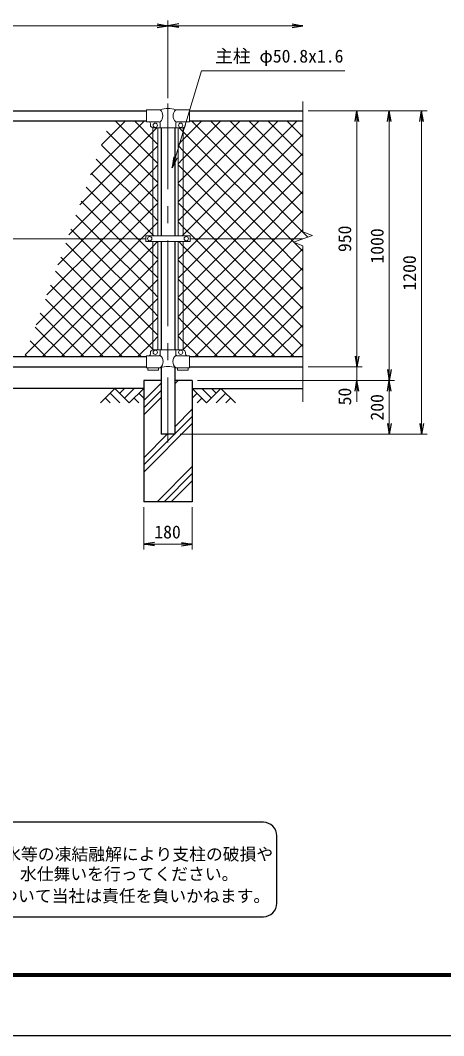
# Model space of a CAD drawing. Units: millimetres, scale not verified. Extents: x -4200 to 4200, y -2970 to 2970.
# Drawn here: x -1932 to -363, y -2970 to 795 of the extents above; entities that cross this region are included whole.
import ezdxf
from ezdxf.enums import TextEntityAlignment as Align

# ---------------------------------------------------------------- set-up
doc = ezdxf.new("R2010")
doc.units = ezdxf.units.MM
doc.header["$LTSCALE"] = 10
doc.linetypes.add('USER1', pattern=[50.8, 31.75, -6.35, 6.35, -6.35])
for name, color, linetype, lineweight in [('0-0_D-TTL-TXT', 7, 'Continuous', 25), ('0-1_D-BMK', 2, 'USER1', 13), ('0-2_D-STR1', 1, 'Continuous', 25), ('0-3_D-STR-DIM', 7, 'Continuous', 13), ('0-6_D-BGD', 7, 'Continuous', 25), ('0-7_D-STR4', 7, 'Continuous', 25), ('0-8_D-DCR-HCH', 7, 'Continuous', 13), ('0-9_D-STR3', 3, 'Continuous', 13), ('0-A_D-STR2', 7, 'Continuous', 13), ('0-B_D-STR-TXT', 7, 'Continuous', 13), ('0-C_D-TTL', 7, 'Continuous', 25)]:
    doc.layers.add(name, color=color, linetype=linetype, lineweight=lineweight)
doc.layers.add('0-4_0', color=7, linetype='Continuous')
doc.styles.add('ＭＳ ゴシック', font='')
doc.styles.get('ＭＳ ゴシック').set_extended_font_data('MS Gothic')

# ---------------------------------------------------------------- blocks, each defined once
blk = doc.blocks.new('_Open')
at = {"layer": '0-4_0'}
blk.add_line((-10, 1.667), (0, 0), dxfattribs=at)
blk.add_lwpolyline([(-10, -1.667), (0, 0), (-10, 0)], dxfattribs=at)

msp = doc.modelspace()

# ---------------------------------------------------------------- linework, layer by layer
at = {"layer": '0-0_D-TTL-TXT', "color": 2}
for p, q in [((-1031.53, -2178.71), (-3477.07, -2178.71)), ((-981.53, -2478.71), (-981.53, -2228.71)), ((-3477.07, -2528.71), (-1031.53, -2528.71))]:
    msp.add_line(p, q, dxfattribs=at)
for centre, start, end in [((-1031.53, -2228.71), 0, 90), ((-1031.53, -2478.71), 270, 0)]:
    msp.add_arc(centre, 50, start, end, dxfattribs=at)
at = {"layer": '0-1_D-BMK'}
msp.add_line((-1384.97, 487.06), (-1384.97, -770), dxfattribs=at)
at = {"layer": '0-2_D-STR1'}
for p, q in [((-3304.97, 460), (-1464.97, 460)), ((-1304.97, 460), (-884.97, 460)), ((-3304.97, 422), (-1464.97, 422)), ((-1304.97, 422), (-884.97, 422)), ((-1410.37, 397), (-1410.37, -4.5)), ((-1359.57, 397), (-1359.57, -4.5)), ((-1410.37, -25.5), (-1410.37, -427)), ((-1359.57, -25.5), (-1359.57, -427)), ((-3304.97, -452), (-1464.97, -452)), ((-1304.97, -452), (-884.97, -452)), ((-3304.97, -490), (-1464.97, -490)), ((-1410.37, -493), (-1410.37, -740)), ((-1359.57, -493), (-1359.57, -740)), ((-1304.97, -490), (-884.97, -490)), ((-1359.57, -740), (-1410.37, -740))]:
    msp.add_line(p, q, dxfattribs=at)
at = {"layer": '0-3_D-STR-DIM'}
for p, q in [((-1384.97, 507.06), (-1384.97, 795)), ((-1384.97, 507.06), (-1384.97, 795)), ((-3344.97, 775), (-1424.97, 775)), ((-1344.97, 775), (-924.97, 775)), ((-884.97, 494.26), (-884.97, 10.65)), ((-864.97, 460), (-664.97, 460)), ((-864.97, 460), (-544.97, 460)), ((-864.97, 460), (-424.97, 460)), ((-684.97, 420), (-684.97, -450)), ((-564.97, 420), (-564.97, -500)), ((-444.97, 420), (-444.97, -700)), ((-849.74, -2.17), (-884.97, 10.65)), ((-920.21, -27.83), (-849.74, -2.17)), ((-884.97, -40.65), (-920.21, -27.83)), ((-884.97, -40.65), (-884.97, -620)), ((-684.97, -450), (-684.97, -410)), ((-864.97, -490), (-664.97, -490)), ((-864.97, -490), (-664.97, -490)), ((-684.97, -490), (-684.97, -540)), ((-1274.97, -540), (-664.97, -540)), ((-1274.97, -540), (-544.97, -540)), ((-1274.97, -540), (-544.97, -540)), ((-684.97, -580), (-684.97, -620)), ((-564.97, -580), (-564.97, -700)), ((-1339.57, -740), (-424.97, -740)), ((-1339.57, -740), (-544.97, -740)), ((-1474.97, -1010), (-1474.97, -1167.32)), ((-1294.97, -1010), (-1294.97, -1167.32)), ((-1434.97, -1147.32), (-1334.97, -1147.32))]:
    msp.add_line(p, q, dxfattribs=at)
at = {"layer": '0-6_D-BGD'}
for p, q in [((-1474.97, -570), (-3294.97, -570)), ((-1294.97, -570), (-884.97, -570))]:
    msp.add_line(p, q, dxfattribs=at)
at = {"layer": '0-7_D-STR4'}
for p, q in [((-1474.97, -540), (-1474.97, -990)), ((-1410.37, -540), (-1474.97, -540)), ((-1294.97, -540), (-1359.57, -540)), ((-1294.97, -540), (-1294.97, -990)), ((-1294.97, -990), (-1474.97, -990))]:
    msp.add_line(p, q, dxfattribs=at)
at = {"layer": '0-8_D-DCR-HCH'}
for p, q in [((-1474.97, -615.1), (-1410.37, -550.5)), ((-1359.57, -552.74), (-1346.84, -540)), ((-1581.4, -570), (-1634.61, -623.21)), ((-1599.14, -587.74), (-1563.5, -623.21)), ((-1581.4, -570), (-1528.19, -623.21)), ((-1563.66, -587.74), (-1545.92, -570)), ((-1545.92, -605.47), (-1510.45, -570)), ((-1528.19, -623.21), (-1474.97, -570)), ((-1492.71, -587.74), (-1474.97, -605.39)), ((-1474.97, -641.62), (-1410.37, -577.02)), ((-1241.76, -623.21), (-1294.97, -570)), ((-1277.24, -587.74), (-1294.97, -605.39)), ((-1224.03, -605.47), (-1259.5, -570)), ((-1188.55, -570), (-1241.76, -623.21)), ((-1206.2, -587.83), (-1224.03, -570)), ((-1170.81, -587.74), (-1206.45, -623.21)), ((-1188.55, -570), (-1135.34, -623.21)), ((-1616.87, -605.47), (-1599.05, -623.21)), ((-1510.45, -605.47), (-1492.63, -623.21)), ((-1474.97, -668.14), (-1410.37, -603.54)), ((-1259.5, -605.47), (-1277.32, -623.21)), ((-1153.08, -605.47), (-1170.89, -623.21)), ((-1359.57, -711.83), (-1294.97, -647.23)), ((-1359.57, -738.35), (-1294.97, -673.75)), ((-1474.97, -880.27), (-1294.97, -700.27)), ((-1474.97, -853.75), (-1361.22, -740)), ((-1474.97, -827.23), (-1387.74, -740)), ((-1425.61, -990), (-1294.97, -859.37)), ((-1399.09, -990), (-1294.97, -885.88)), ((-1372.58, -990), (-1294.97, -912.4))]:
    msp.add_line(p, q, dxfattribs=at)
at = {"layer": '0-9_D-STR3'}
for p, q in [((-1464.97, 463), (-1464.97, 419)), ((-1464.97, 463), (-1413.52, 463)), ((-1356.42, 463), (-1304.97, 463)), ((-1304.97, 463), (-1304.97, 419)), ((-1464.97, 419), (-1418.22, 419)), ((-1413.52, 414.3), (-1413.52, 397)), ((-1356.42, 414.3), (-1356.42, 397)), ((-1351.72, 419), (-1304.97, 419)), ((-1449.97, 412), (-1449.97, 407)), ((-1441.47, 397), (-1441.47, -4.5)), ((-1439.97, 397), (-1329.97, 397)), ((-1422.47, 397), (-1422.47, -4.5)), ((-1347.47, 397), (-1347.47, -4.5)), ((-1328.47, 397), (-1328.47, -4.5)), ((-1319.97, 412), (-1319.97, 407)), ((-3307.98, -15), (-1467.47, -15)), ((-1467.47, -4.5), (-1467.47, -25.5)), ((-1302.47, -4.5), (-1467.47, -4.5)), ((-1302.47, -25.5), (-1467.47, -25.5)), ((-1441.47, -25.5), (-1441.47, -427.11)), ((-1422.47, -25.5), (-1422.47, -427)), ((-1347.47, -25.5), (-1347.47, -427)), ((-1328.47, -25.5), (-1328.47, -427.11)), ((-1302.47, -4.5), (-1302.47, -25.5)), ((-1302.47, -15), (-884.97, -15)), ((-1464.97, -449), (-1464.97, -493)), ((-1420.52, -449), (-1464.97, -449)), ((-1449.97, -437), (-1449.97, -442)), ((-1439.97, -427), (-1329.97, -427)), ((-1413.52, -427), (-1413.52, -442)), ((-1356.42, -427), (-1356.42, -442)), ((-1304.97, -449), (-1349.42, -449)), ((-1319.97, -437), (-1319.97, -442)), ((-1304.97, -449), (-1304.97, -493)), ((-1413.52, -493), (-1464.97, -493)), ((-1459.97, -493), (-1459.97, -502.3)), ((-1419.97, -502.3), (-1459.97, -502.3)), ((-1419.97, -493), (-1419.97, -502.3)), ((-1304.97, -493), (-1356.42, -493)), ((-1349.97, -493), (-1349.97, -502.3)), ((-1309.97, -502.3), (-1349.97, -502.3)), ((-1309.97, -493), (-1309.97, -502.3))]:
    msp.add_line(p, q, dxfattribs=at)
for centre in [(-1431.97, 406), (-1337.97, 406), (-1452.47, -15), (-1317.47, -15), (-1431.97, -436), (-1337.97, -436)]:
    msp.add_circle(centre, 8, dxfattribs=at)
for centre, radius, start, end in [((-1384.97, 388.27), 80, 69.0916, 110.9084), ((-1434.78, 441), 30.59, 314.01503, 45.98497), ((-1335.17, 441), 30.59, 134.01503, 225.98497), ((-1456.97, 412), 7, 0, 90), ((-1418.22, 414.3), 4.7, 0, 90), ((-1351.72, 414.3), 4.7, 90, 180), ((-1312.97, 412), 7, 90, 180), ((-1439.97, 407), 10, 180, 270), ((-1329.97, 407), 10, 270, 0), ((-1456.97, -442), 7, 270, 0), ((-1439.97, -437), 10, 90, 180), ((-1420.52, -442), 7, 270, 0), ((-1432.65, -470.56), 29.48, 310.4464, 49.5536), ((-1337.3, -470.56), 29.48, 130.4464, 229.5536), ((-1349.42, -442), 7, 180, 270), ((-1329.97, -437), 10, 0, 90), ((-1312.97, -442), 7, 180, 270), ((-1384.97, -573.49), 85.4, 70.46947, 109.53053)]:
    msp.add_arc(centre, radius, start, end, dxfattribs=at)
at = {"layer": '0-A_D-STR2'}
for p, q in [((-1671.67, 221.81), (-1471.48, 422)), ((-1631.2, 332.99), (-1542.19, 422)), ((-1441.47, 283.11), (-1580.36, 422)), ((-1441.47, 353.82), (-1509.65, 422)), ((-1328.47, 352.87), (-1259.35, 422)), ((-1328.47, 282.16), (-1188.64, 422)), ((-1328.47, 211.45), (-1117.93, 422)), ((-1328.47, 140.74), (-1047.22, 422)), ((-1328.47, 70.03), (-976.51, 422)), ((-867.04, -8.47), (-1297.52, 422)), ((-884.97, 80.17), (-1226.81, 422)), ((-884.97, 150.88), (-1156.1, 422)), ((-884.97, 221.59), (-1085.39, 422)), ((-884.97, 292.3), (-1014.67, 422)), ((-884.97, 363.01), (-943.96, 422)), ((-1441.47, 212.4), (-1612.75, 383.68)), ((-1422.47, 334.82), (-1441.47, 353.82)), ((-1347.47, 333.87), (-1328.47, 352.87)), ((-1272.08, -15), (-884.97, 372.11)), ((-1441.47, 141.69), (-1631.62, 331.84)), ((-1328.47, 311.54), (-1347.47, 330.54)), ((-1001.94, -15), (-1328.47, 311.54)), ((-1201.37, -15), (-884.97, 301.4)), ((-1441.47, 70.98), (-1650.49, 280)), ((-1422.47, 264.11), (-1441.47, 283.11)), ((-1347.47, 263.16), (-1328.47, 282.16)), ((-1696.35, -15), (-1441.47, 239.87)), ((-1441.47, 239.87), (-1422.47, 258.87)), ((-1328.47, 240.82), (-1347.47, 259.82)), ((-1072.65, -15), (-1328.47, 240.82)), ((-1130.66, -15), (-884.97, 230.69)), ((-1422.47, 193.4), (-1441.47, 212.4)), ((-1347.47, 192.45), (-1328.47, 211.45)), ((-1328.47, 170.11), (-1347.47, 189.11)), ((-1496.91, -15), (-1688.23, 176.31)), ((-1625.64, -15), (-1441.47, 169.16)), ((-1441.47, 169.16), (-1422.47, 188.16)), ((-1143.36, -15), (-1328.47, 170.11)), ((-1059.95, -15), (-884.97, 159.98)), ((-1567.62, -15), (-1707.1, 124.47)), ((-1422.47, 122.69), (-1441.47, 141.69)), ((-1441.47, 98.45), (-1422.47, 117.45)), ((-1347.47, 121.74), (-1328.47, 140.74)), ((-1328.47, 99.4), (-1347.47, 118.4)), ((-1554.93, -15), (-1441.47, 98.45)), ((-1214.07, -15), (-1328.47, 99.4)), ((-989.24, -15), (-884.97, 89.27)), ((-1638.33, -15), (-1725.97, 72.63)), ((-1422.47, 51.98), (-1441.47, 70.98)), ((-1441.47, 27.74), (-1422.47, 46.74)), ((-1347.47, 51.03), (-1328.47, 70.03)), ((-1328.47, 28.69), (-1347.47, 47.69)), ((-1709.05, -15), (-1744.83, 20.79)), ((-1484.22, -15), (-1441.47, 27.74)), ((-1284.78, -15), (-1328.47, 28.69)), ((-1914.45, -445.24), (-1484.22, -15)), ((-1873.99, -334.06), (-1554.93, -15)), ((-1833.53, -222.89), (-1625.64, -15)), ((-1793.06, -111.71), (-1696.35, -15)), ((-1441.47, -282.57), (-1709.05, -15)), ((-1441.47, -211.86), (-1638.33, -15)), ((-1441.47, -141.15), (-1567.62, -15)), ((-1441.47, -70.44), (-1496.91, -15)), ((-1328.47, -71.39), (-1272.08, -15)), ((-1328.47, -142.1), (-1201.37, -15)), ((-1328.47, -212.81), (-1130.66, -15)), ((-1328.47, -283.52), (-1059.95, -15)), ((-1328.47, -354.23), (-989.24, -15)), ((-884.97, -414.81), (-1284.78, -15)), ((-884.97, -344.1), (-1214.07, -15)), ((-884.97, -273.39), (-1143.36, -15)), ((-884.97, -202.68), (-1072.65, -15)), ((-884.97, -131.96), (-1001.94, -15)), ((-884.97, -61.25), (-917.37, -28.86)), ((-1422.47, -89.44), (-1441.47, -70.44)), ((-1347.47, -90.39), (-1328.47, -71.39)), ((-1284.82, -452), (-884.97, -52.15)), ((-1441.47, -113.68), (-1422.47, -94.68)), ((-1328.47, -112.73), (-1347.47, -93.73)), ((-989.2, -452), (-1328.47, -112.73)), ((-1484.18, -452), (-1801.44, -134.74)), ((-1779.8, -452), (-1441.47, -113.68)), ((-1422.47, -160.15), (-1441.47, -141.15)), ((-1347.47, -161.1), (-1328.47, -142.1)), ((-1214.11, -452), (-884.97, -122.87)), ((-1554.89, -452), (-1820.31, -186.58)), ((-1709.08, -452), (-1441.47, -184.39)), ((-1441.47, -184.39), (-1422.47, -165.39)), ((-1328.47, -183.44), (-1347.47, -164.44)), ((-1059.91, -452), (-1328.47, -183.44)), ((-1422.47, -230.86), (-1441.47, -211.86)), ((-1347.47, -231.81), (-1328.47, -212.81)), ((-1143.4, -452), (-884.97, -193.58)), ((-1625.6, -452), (-1839.18, -238.42)), ((-1638.37, -452), (-1441.47, -255.1)), ((-1441.47, -255.1), (-1422.47, -236.1)), ((-1328.47, -254.15), (-1347.47, -235.15)), ((-1130.62, -452), (-1328.47, -254.15)), ((-1696.31, -452), (-1858.05, -290.26)), ((-1422.47, -301.57), (-1441.47, -282.57)), ((-1347.47, -302.52), (-1328.47, -283.52)), ((-1072.69, -452), (-884.97, -264.29)), ((-1567.66, -452), (-1441.47, -325.81)), ((-1441.47, -325.81), (-1422.47, -306.81)), ((-1328.47, -324.86), (-1347.47, -305.86)), ((-1201.34, -452), (-1328.47, -324.86)), ((-1001.98, -452), (-884.97, -335)), ((-1767.02, -452), (-1876.92, -342.1)), ((-1347.47, -373.23), (-1328.47, -354.23)), ((-1837.73, -452), (-1895.79, -393.95)), ((-1496.95, -452), (-1441.47, -396.52)), ((-1441.47, -396.52), (-1422.47, -377.52)), ((-1328.47, -395.57), (-1347.47, -376.57)), ((-1272.05, -452), (-1328.47, -395.57)), ((-931.27, -452), (-884.97, -405.71)), ((-1908.44, -452), (-1914.65, -445.79))]:
    msp.add_line(p, q, dxfattribs=at)
for points in [[(-1332.3, -4.5), (-1328.47, -0.68), (-905.8, 422)], [(-1712.13, 110.64), (-1441.47, 381.3), (-1425.77, 397)], [(-918.89, -27.34), (-931.23, -15), (-1328.47, 382.25), (-1343.23, 397)], [(-1752.6, -0.54), (-1441.47, 310.58), (-1422.47, 329.58)], [(-1436.7, -4.5), (-1441.47, 0.27), (-1669.36, 228.16)], [(-1330.53, -427), (-1328.47, -424.94), (-918.53, -15), (-884.97, 18.56)], [(-1850.51, -452), (-1441.47, -42.97), (-1424.01, -25.5)], [(-1422.47, -372.28), (-1441.47, -353.28), (-1763.7, -31.05)], [(-918.49, -452), (-1328.47, -42.02), (-1344.99, -25.5)], [(-1438.47, -427), (-1441.47, -423.99), (-1782.57, -82.9)]]:
    msp.add_lwpolyline(points, dxfattribs=at)
at = {"layer": '0-B_D-STR-TXT'}
msp.add_lwpolyline([(-729.36, 608), (-1261.02, 608), (-1368.3, 250.38)], dxfattribs=at)
at = {"layer": '0-C_D-TTL', "color": 2}
msp.add_lwpolyline([(-4200, 2970), (4200, 2970), (4200, -2970), (-4200, -2970)], close=True, dxfattribs=at)
at = {"layer": '0-C_D-TTL'}
for points in [[(-3930, 2750), (3930, 2750), (3930, -2750), (-3930, -2750)], [(-3927.5, 2747.5), (3927.5, 2747.5), (3927.5, -2747.5), (-3927.5, -2747.5)], [(-3925, 2745), (3925, 2745), (3925, -2745), (-3925, -2745)], [(-3922.5, 2742.5), (3922.5, 2742.5), (3922.5, -2742.5), (-3922.5, -2742.5)], [(-3920, 2740), (3920, 2740), (3920, -2740), (-3920, -2740)]]:
    msp.add_lwpolyline(points, close=True, dxfattribs=at)

# ---------------------------------------------------------------- block references
at = {"layer": '0-3_D-STR-DIM', "xscale": 4, "yscale": 4}
for p in [(-1384.97, 775), (-884.97, 775), (-1294.97, -1147.32)]:
    msp.add_blockref('_Open', p, dxfattribs=at)
for p, rotation in [((-1384.97, 775), 180), ((-684.97, 460), 90), ((-564.97, 460), 90), ((-444.97, 460), 90), ((-684.97, -490), 270), ((-684.97, -490), 270), ((-564.97, -540), 270), ((-684.97, -540), 90), ((-564.97, -540), 90), ((-564.97, -740), 270), ((-444.97, -740), 270), ((-1474.97, -1147.32), 180)]:
    msp.add_blockref('_Open', p, dxfattribs=dict(at, rotation=rotation))
at = {"layer": '0-B_D-STR-TXT', "xscale": 4, "yscale": 4, "rotation": 253.30154}
msp.add_blockref('_Open', (-1368.88, 248.47), dxfattribs=at)

# ---------------------------------------------------------------- texts
at = {"layer": '0-0_D-TTL-TXT', "style": 'ＭＳ ゴシック'}
for s, p in [('凍結の恐れがある場所への設置は、内部に溜まった雨水等の凍結融解により支柱の破損や', (-3486.89, -2333.38)), ('コンクリート基礎の破損の恐れがありますので施工時、水仕舞いを行ってください。', (-3491, -2406.81)), ('施工による水仕舞い不備で起こる支柱・基礎の破損について当社は責任を負いかねます。 ', (-3498, -2488.3))]:
    msp.add_text(s, height=45.67, dxfattribs=at).set_placement(p, align=Align.BOTTOM_LEFT)
at = {"layer": '0-3_D-STR-DIM', "style": 'ＭＳ ゴシック'}
for s, p in [('950', (-691.72, -64.13)), ('1000', (-571.72, -106.9)), ('1200', (-451.72, -206.9)), ('50', (-691.72, -632.63)), ('200', (-571.72, -689))]:
    msp.add_text(s, height=48.09, rotation=90, dxfattribs=at).set_placement(p, align=Align.BOTTOM_LEFT)
msp.add_text('180', height=48.09, dxfattribs=at).set_placement((-1435.62, -1140.57), align=Align.BOTTOM_LEFT)
at = {"layer": '0-B_D-STR-TXT', "style": 'ＭＳ ゴシック'}
msp.add_text('主柱 φ50.8x1.6', height=48.09, dxfattribs=at).set_placement((-1210.1, 624.01), align=Align.BOTTOM_LEFT)

doc.saveas('drawing.dxf')
